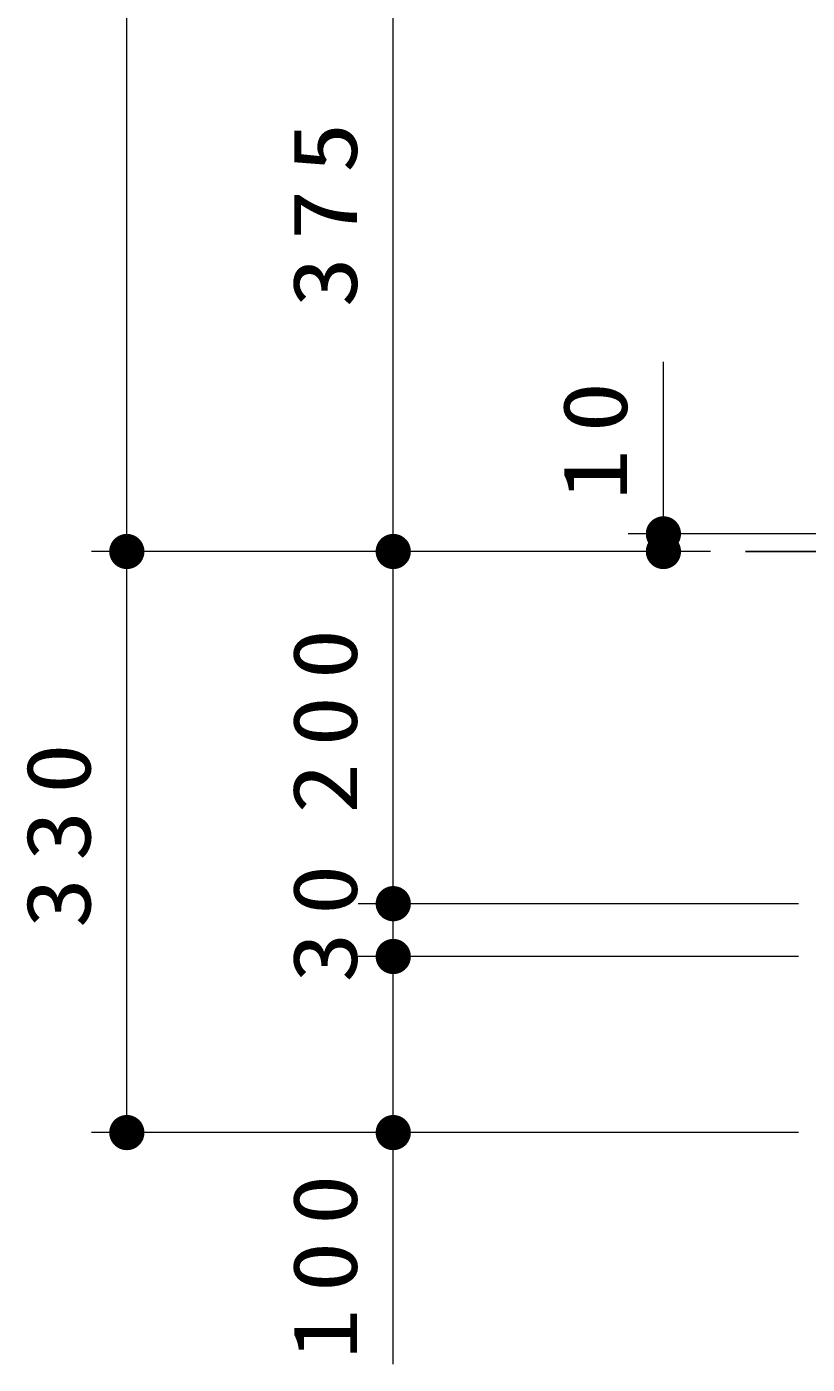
# Model space of a CAD drawing. Units: millimetres on the paper, scale 1:20. Extents: x -365 to 0, y -5 to 257.
# Drawn here: x -142.66 to -120.51, y 88.36 to 126.33 of the extents above; entities that cross this region are included whole.
import ezdxf

# ---------------------------------------------------------------- set-up
doc = ezdxf.new("R2010")
doc.units = ezdxf.units.MM
doc.layers.add('LY_1', color=7, linetype='Continuous', lineweight=25)
doc.styles.add('ＭＳ ゴシック', font='')
doc.styles.get('ＭＳ ゴシック').set_extended_font_data('MS Gothic')

# ---------------------------------------------------------------- blocks, each defined once
blk = doc.blocks.new('filled_dot')
at = {"color": 0, "linetype": 'Continuous', "lineweight": -2, "const_width": 1.25}
blk.add_lwpolyline([(-0.625, 0, 1), (0.625, 0, 1)], format="xyb", close=True, dxfattribs=at)

msp = doc.modelspace()

# ---------------------------------------------------------------- linework, layer by layer
at = {"layer": 'LY_1', "lineweight": 13}
for p, q in [((-139.823, 111.435), (-139.823, 149.276)), ((-132.261, 111.435), (-132.261, 130.189)), ((-124.593, 111.435), (-124.593, 116.816)), ((-117.761, 111.935), (-125.593, 111.935)), ((-123.261, 111.435), (-140.823, 111.435)), ((-139.823, 94.935), (-139.823, 111.435)), ((-123.261, 111.435), (-133.261, 111.435)), ((-132.261, 101.435), (-132.261, 111.435)), ((-120.761, 101.435), (-133.261, 101.435)), ((-132.261, 99.935), (-132.261, 101.435)), ((-120.761, 99.935), (-133.261, 99.935)), ((-132.261, 88.357), (-132.261, 99.935)), ((-120.761, 94.935), (-140.823, 94.935))]:
    msp.add_line(p, q, dxfattribs=at)
at = {"layer": 'LY_1'}
msp.add_line((-122.261, 111.435), (-117.261, 111.435), dxfattribs=at)

# ---------------------------------------------------------------- block references
at = {"layer": 'LY_1', "lineweight": 13, "xscale": 0.4, "yscale": 0.4}
for p, rotation in [((-124.593, 111.935), 270), ((-139.823, 111.435), 270), ((-132.261, 111.435), 90), ((-132.261, 111.435), 270), ((-124.593, 111.435), 90), ((-132.261, 101.435), 270), ((-132.261, 99.935), 270), ((-139.823, 94.935), 90), ((-132.261, 94.935), 90)]:
    msp.add_blockref('filled_dot', p, dxfattribs=dict(at, rotation=rotation))

# ---------------------------------------------------------------- texts
at = {"layer": 'LY_1', "char_height": 1.833, "attachment_point": 8, "rotation": 90, "style": 'ＭＳ ゴシック'}
for s, insert in [('\\T1.33;\\W1.15;375', (-133.261, 121.228)), ('\\T1.34;\\W1.15;10', (-125.593, 114.816)), ('\\T1.33;\\W1.15;200', (-133.261, 106.851)), ('\\T1.33;\\W1.15;330', (-140.823, 103.6)), ('\\T1.34;\\W1.15;30', (-133.261, 101.112)), ('\\T1.33;\\W1.15;100', (-133.261, 91.357))]:
    msp.add_mtext(s, dxfattribs=dict(at, insert=insert))

doc.saveas('drawing.dxf')
